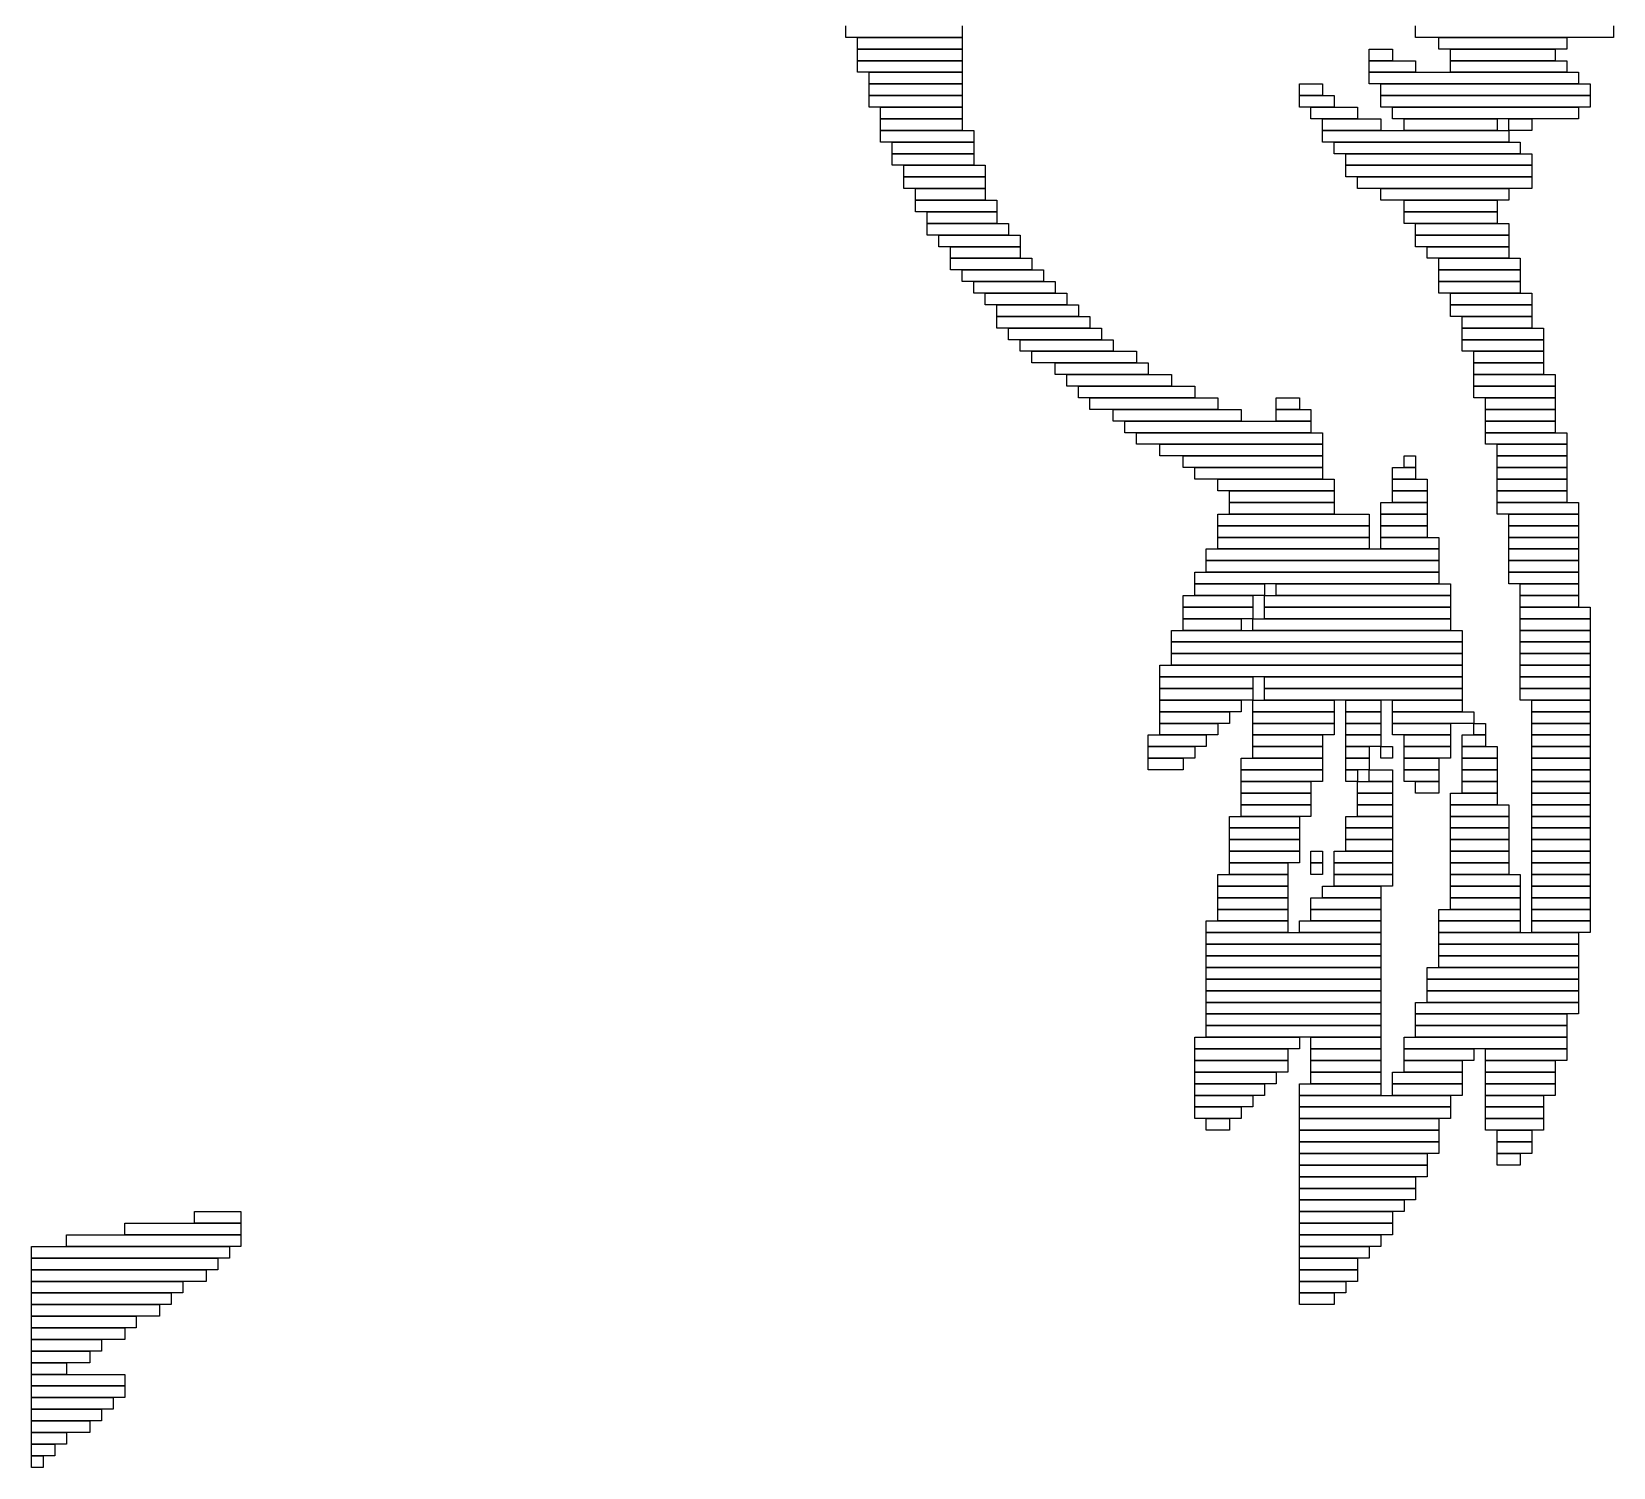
# Model space of a CAD drawing. Extents: x 419 to 585, y 375 to 635.
# Drawn here: x 419 to 555, y 375 to 498.5 of the extents above; entities that cross this region are included whole.
import ezdxf

# ---------------------------------------------------------------- set-up
doc = ezdxf.new("R2010")
doc.units = 0

msp = doc.modelspace()

# ---------------------------------------------------------------- linework, layer by layer
for p, q in [((489, 498), (489, 499)), ((499, 498), (489, 498)), ((490, 498), (499, 498)), ((490, 497), (490, 498)), ((499, 499), (499, 498)), ((499, 498), (499, 497)), ((538, 498), (538, 499)), ((555, 498), (538, 498)), ((540, 498), (551, 498)), ((540, 497), (540, 498)), ((551, 498), (551, 497)), ((555, 499), (555, 498)), ((499, 497), (490, 497)), ((490, 497), (499, 497)), ((490, 496), (490, 497)), ((499, 497), (499, 496)), ((534, 497), (536, 497)), ((534, 496), (534, 497)), ((536, 497), (536, 496)), ((551, 497), (540, 497)), ((541, 497), (550, 497)), ((541, 496), (541, 497)), ((550, 497), (550, 496)), ((499, 496), (490, 496)), ((490, 496), (499, 496)), ((490, 495), (490, 496)), ((499, 496), (499, 495)), ((536, 496), (534, 496)), ((534, 496), (538, 496)), ((534, 495), (534, 496)), ((538, 496), (538, 495)), ((550, 496), (541, 496)), ((541, 496), (551, 496)), ((541, 495), (541, 496)), ((551, 496), (551, 495)), ((499, 495), (490, 495)), ((491, 495), (499, 495)), ((491, 494), (491, 495)), ((499, 494), (491, 494)), ((491, 494), (499, 494)), ((491, 493), (491, 494)), ((499, 495), (499, 494)), ((499, 494), (499, 493)), ((528, 494), (530, 494)), ((528, 493), (528, 494)), ((530, 494), (530, 493)), ((538, 495), (534, 495)), ((534, 495), (552, 495)), ((534, 494), (534, 495)), ((552, 494), (534, 494)), ((535, 494), (553, 494)), ((535, 493), (535, 494)), ((551, 495), (541, 495)), ((552, 495), (552, 494)), ((553, 494), (553, 493)), ((499, 493), (491, 493)), ((491, 493), (499, 493)), ((491, 492), (491, 493)), ((499, 493), (499, 492)), ((530, 493), (528, 493)), ((528, 493), (531, 493)), ((528, 492), (528, 493)), ((531, 493), (531, 492)), ((553, 493), (535, 493)), ((535, 493), (553, 493)), ((535, 492), (535, 493)), ((553, 493), (553, 492)), ((499, 492), (491, 492)), ((492, 492), (499, 492)), ((492, 491), (492, 492)), ((499, 491), (492, 491)), ((492, 491), (499, 491)), ((492, 490), (492, 491)), ((499, 492), (499, 491)), ((499, 491), (499, 490)), ((531, 492), (528, 492)), ((529, 492), (533, 492)), ((529, 491), (529, 492)), ((533, 491), (529, 491)), ((530, 491), (535, 491)), ((530, 490), (530, 491)), ((533, 492), (533, 491)), ((553, 492), (535, 492)), ((535, 491), (535, 490)), ((536, 492), (552, 492)), ((536, 491), (536, 492)), ((552, 491), (536, 491)), ((537, 491), (545, 491)), ((537, 490), (537, 491)), ((545, 491), (545, 490)), ((546, 491), (548, 491)), ((546, 490), (546, 491)), ((548, 491), (548, 490)), ((552, 492), (552, 491)), ((499, 490), (492, 490)), ((492, 490), (500, 490)), ((492, 489), (492, 490)), ((500, 490), (500, 489)), ((535, 490), (530, 490)), ((530, 490), (546, 490)), ((530, 489), (530, 490)), ((545, 490), (537, 490)), ((548, 490), (546, 490)), ((546, 490), (546, 489)), ((500, 489), (492, 489)), ((493, 489), (500, 489)), ((493, 488), (493, 489)), ((500, 489), (500, 488)), ((546, 489), (530, 489)), ((531, 489), (547, 489)), ((531, 488), (531, 489)), ((547, 489), (547, 488)), ((500, 488), (493, 488)), ((493, 488), (500, 488)), ((493, 487), (493, 488)), ((500, 487), (493, 487)), ((494, 487), (501, 487)), ((494, 486), (494, 487)), ((500, 488), (500, 487)), ((501, 487), (501, 486)), ((547, 488), (531, 488)), ((532, 488), (548, 488)), ((532, 487), (532, 488)), ((548, 487), (532, 487)), ((532, 487), (548, 487)), ((532, 486), (532, 487)), ((548, 488), (548, 487)), ((548, 487), (548, 486)), ((501, 486), (494, 486)), ((494, 486), (501, 486)), ((494, 485), (494, 486)), ((501, 486), (501, 485)), ((548, 486), (532, 486)), ((533, 486), (548, 486)), ((533, 485), (533, 486)), ((548, 486), (548, 485)), ((501, 485), (494, 485)), ((495, 485), (501, 485)), ((495, 484), (495, 485)), ((501, 485), (501, 484)), ((548, 485), (533, 485)), ((535, 485), (546, 485)), ((535, 484), (535, 485)), ((546, 485), (546, 484)), ((501, 484), (495, 484)), ((495, 484), (502, 484)), ((495, 483), (495, 484)), ((502, 483), (495, 483)), ((496, 483), (502, 483)), ((496, 482), (496, 483)), ((502, 484), (502, 483)), ((502, 483), (502, 482)), ((546, 484), (535, 484)), ((537, 484), (545, 484)), ((537, 483), (537, 484)), ((545, 483), (537, 483)), ((537, 483), (545, 483)), ((537, 482), (537, 483)), ((545, 484), (545, 483)), ((545, 483), (545, 482)), ((502, 482), (496, 482)), ((496, 482), (503, 482)), ((496, 481), (496, 482)), ((503, 482), (503, 481)), ((545, 482), (537, 482)), ((538, 482), (546, 482)), ((538, 481), (538, 482)), ((546, 482), (546, 481)), ((503, 481), (496, 481)), ((497, 481), (504, 481)), ((497, 480), (497, 481)), ((504, 481), (504, 480)), ((546, 481), (538, 481)), ((538, 481), (546, 481)), ((538, 480), (538, 481)), ((546, 481), (546, 480)), ((504, 480), (497, 480)), ((498, 480), (504, 480)), ((498, 479), (498, 480)), ((504, 479), (498, 479)), ((498, 479), (505, 479)), ((498, 478), (498, 479)), ((504, 480), (504, 479)), ((505, 479), (505, 478)), ((546, 480), (538, 480)), ((539, 480), (546, 480)), ((539, 479), (539, 480)), ((546, 479), (539, 479)), ((540, 479), (547, 479)), ((540, 478), (540, 479)), ((546, 480), (546, 479)), ((547, 479), (547, 478)), ((505, 478), (498, 478)), ((499, 478), (506, 478)), ((499, 477), (499, 478)), ((506, 478), (506, 477)), ((547, 478), (540, 478)), ((540, 478), (547, 478)), ((540, 477), (540, 478)), ((547, 478), (547, 477)), ((506, 477), (499, 477)), ((500, 477), (507, 477)), ((500, 476), (500, 477)), ((507, 476), (500, 476)), ((501, 476), (508, 476)), ((501, 475), (501, 476)), ((507, 477), (507, 476)), ((508, 476), (508, 475)), ((547, 477), (540, 477)), ((540, 477), (547, 477)), ((540, 476), (540, 477)), ((547, 476), (540, 476)), ((541, 476), (548, 476)), ((541, 475), (541, 476)), ((547, 477), (547, 476)), ((548, 476), (548, 475)), ((508, 475), (501, 475)), ((502, 475), (509, 475)), ((502, 474), (502, 475)), ((509, 475), (509, 474)), ((548, 475), (541, 475)), ((541, 475), (548, 475)), ((541, 474), (541, 475)), ((548, 475), (548, 474)), ((509, 474), (502, 474)), ((502, 474), (510, 474)), ((502, 473), (502, 474)), ((510, 474), (510, 473)), ((548, 474), (541, 474)), ((542, 474), (548, 474)), ((542, 473), (542, 474)), ((548, 474), (548, 473)), ((510, 473), (502, 473)), ((503, 473), (511, 473)), ((503, 472), (503, 473)), ((511, 472), (503, 472)), ((504, 472), (512, 472)), ((504, 471), (504, 472)), ((511, 473), (511, 472)), ((512, 472), (512, 471)), ((548, 473), (542, 473)), ((542, 473), (549, 473)), ((542, 472), (542, 473)), ((549, 472), (542, 472)), ((542, 472), (549, 472)), ((542, 471), (542, 472)), ((549, 473), (549, 472)), ((549, 472), (549, 471)), ((512, 471), (504, 471)), ((505, 471), (514, 471)), ((505, 470), (505, 471)), ((514, 471), (514, 470)), ((549, 471), (542, 471)), ((543, 471), (549, 471)), ((543, 470), (543, 471)), ((549, 471), (549, 470)), ((514, 470), (505, 470)), ((507, 470), (515, 470)), ((507, 469), (507, 470)), ((515, 470), (515, 469)), ((549, 470), (543, 470)), ((543, 470), (549, 470)), ((543, 469), (543, 470)), ((549, 470), (549, 469)), ((515, 469), (507, 469)), ((508, 469), (517, 469)), ((508, 468), (508, 469)), ((517, 468), (508, 468)), ((509, 468), (519, 468)), ((509, 467), (509, 468)), ((517, 469), (517, 468)), ((519, 468), (519, 467)), ((549, 469), (543, 469)), ((543, 469), (550, 469)), ((543, 468), (543, 469)), ((550, 468), (543, 468)), ((543, 468), (550, 468)), ((543, 467), (543, 468)), ((550, 469), (550, 468)), ((550, 468), (550, 467)), ((519, 467), (509, 467)), ((510, 467), (521, 467)), ((510, 466), (510, 467)), ((521, 467), (521, 466)), ((526, 467), (528, 467)), ((526, 466), (526, 467)), ((528, 467), (528, 466)), ((550, 467), (543, 467)), ((544, 467), (550, 467)), ((544, 466), (544, 467)), ((550, 467), (550, 466)), ((521, 466), (510, 466)), ((512, 466), (523, 466)), ((512, 465), (512, 466)), ((523, 466), (523, 465)), ((528, 466), (526, 466)), ((526, 466), (529, 466)), ((526, 465), (526, 466)), ((529, 466), (529, 465)), ((550, 466), (544, 466)), ((544, 466), (550, 466)), ((544, 465), (544, 466)), ((550, 466), (550, 465)), ((523, 465), (512, 465)), ((513, 465), (529, 465)), ((513, 464), (513, 465)), ((529, 464), (513, 464)), ((514, 464), (530, 464)), ((514, 463), (514, 464)), ((529, 465), (526, 465)), ((529, 465), (529, 464)), ((530, 464), (530, 463)), ((550, 465), (544, 465)), ((544, 465), (550, 465)), ((544, 464), (544, 465)), ((550, 464), (544, 464)), ((544, 464), (551, 464)), ((544, 463), (544, 464)), ((550, 465), (550, 464)), ((551, 464), (551, 463)), ((530, 463), (514, 463)), ((516, 463), (530, 463)), ((516, 462), (516, 463)), ((530, 463), (530, 462)), ((551, 463), (544, 463)), ((545, 463), (551, 463)), ((545, 462), (545, 463)), ((551, 463), (551, 462)), ((530, 462), (516, 462)), ((518, 462), (530, 462)), ((518, 461), (518, 462)), ((530, 462), (530, 461)), ((537, 462), (538, 462)), ((537, 461), (537, 462)), ((538, 462), (538, 461)), ((551, 462), (545, 462)), ((545, 462), (551, 462)), ((545, 461), (545, 462)), ((551, 462), (551, 461)), ((530, 461), (518, 461)), ((519, 461), (530, 461)), ((519, 460), (519, 461)), ((530, 460), (519, 460)), ((521, 460), (531, 460)), ((521, 459), (521, 460)), ((530, 461), (530, 460)), ((531, 460), (531, 459)), ((536, 461), (538, 461)), ((536, 460), (536, 461)), ((538, 460), (536, 460)), ((536, 460), (539, 460)), ((536, 459), (536, 460)), ((538, 461), (537, 461)), ((538, 461), (538, 460)), ((539, 460), (539, 459)), ((551, 461), (545, 461)), ((545, 461), (551, 461)), ((545, 460), (545, 461)), ((551, 460), (545, 460)), ((545, 460), (551, 460)), ((545, 459), (545, 460)), ((551, 461), (551, 460)), ((551, 460), (551, 459)), ((531, 459), (521, 459)), ((522, 459), (531, 459)), ((522, 458), (522, 459)), ((531, 459), (531, 458)), ((539, 459), (536, 459)), ((536, 459), (539, 459)), ((536, 458), (536, 459)), ((539, 459), (539, 458)), ((551, 459), (545, 459)), ((545, 459), (551, 459)), ((545, 458), (545, 459)), ((551, 459), (551, 458)), ((521, 457), (534, 457)), ((521, 456), (521, 457)), ((531, 458), (522, 458)), ((522, 458), (531, 458)), ((522, 457), (522, 458)), ((531, 457), (522, 457)), ((531, 458), (531, 457)), ((534, 457), (534, 456)), ((535, 458), (539, 458)), ((535, 457), (535, 458)), ((539, 457), (535, 457)), ((535, 457), (539, 457)), ((535, 456), (535, 457)), ((539, 458), (536, 458)), ((539, 458), (539, 457)), ((539, 457), (539, 456)), ((551, 458), (545, 458)), ((545, 458), (552, 458)), ((545, 457), (545, 458)), ((552, 457), (545, 457)), ((546, 457), (552, 457)), ((546, 456), (546, 457)), ((552, 458), (552, 457)), ((552, 457), (552, 456)), ((534, 456), (521, 456)), ((521, 456), (534, 456)), ((521, 455), (521, 456)), ((534, 456), (534, 455)), ((539, 456), (535, 456)), ((535, 456), (539, 456)), ((535, 455), (535, 456)), ((539, 456), (539, 455)), ((552, 456), (546, 456)), ((546, 456), (552, 456)), ((546, 455), (546, 456)), ((552, 456), (552, 455)), ((534, 455), (521, 455)), ((521, 455), (534, 455)), ((521, 454), (521, 455)), ((534, 455), (534, 454)), ((539, 455), (535, 455)), ((535, 455), (540, 455)), ((535, 454), (535, 455)), ((540, 455), (540, 454)), ((552, 455), (546, 455)), ((546, 455), (552, 455)), ((546, 454), (546, 455)), ((552, 455), (552, 454)), ((520, 454), (540, 454)), ((520, 453), (520, 454)), ((540, 453), (520, 453)), ((520, 453), (540, 453)), ((520, 452), (520, 453)), ((534, 454), (521, 454)), ((540, 454), (535, 454)), ((540, 454), (540, 453)), ((540, 453), (540, 452)), ((552, 454), (546, 454)), ((546, 454), (552, 454)), ((546, 453), (546, 454)), ((552, 453), (546, 453)), ((546, 453), (552, 453)), ((546, 452), (546, 453)), ((552, 454), (552, 453)), ((552, 453), (552, 452)), ((519, 452), (540, 452)), ((519, 451), (519, 452)), ((540, 452), (520, 452)), ((540, 452), (540, 451)), ((552, 452), (546, 452)), ((546, 452), (552, 452)), ((546, 451), (546, 452)), ((552, 452), (552, 451)), ((540, 451), (519, 451)), ((519, 451), (525, 451)), ((519, 450), (519, 451)), ((525, 451), (525, 450)), ((526, 451), (541, 451)), ((526, 450), (526, 451)), ((541, 451), (541, 450)), ((552, 451), (546, 451)), ((547, 451), (552, 451)), ((547, 450), (547, 451)), ((552, 451), (552, 450)), ((518, 450), (524, 450)), ((518, 449), (518, 450)), ((524, 449), (518, 449)), ((518, 449), (524, 449)), ((518, 448), (518, 449)), ((525, 450), (519, 450)), ((524, 450), (524, 449)), ((524, 449), (524, 448)), ((525, 450), (541, 450)), ((525, 449), (525, 450)), ((541, 449), (525, 449)), ((525, 449), (541, 449)), ((525, 448), (525, 449)), ((541, 450), (526, 450)), ((541, 450), (541, 449)), ((541, 449), (541, 448)), ((552, 450), (547, 450)), ((547, 450), (552, 450)), ((547, 449), (547, 450)), ((552, 449), (547, 449)), ((547, 449), (553, 449)), ((547, 448), (547, 449)), ((552, 450), (552, 449)), ((553, 449), (553, 448)), ((524, 448), (518, 448)), ((518, 448), (523, 448)), ((518, 447), (518, 448)), ((523, 448), (523, 447)), ((524, 448), (541, 448)), ((524, 447), (524, 448)), ((541, 448), (525, 448)), ((541, 448), (541, 447)), ((553, 448), (547, 448)), ((547, 448), (553, 448)), ((547, 447), (547, 448)), ((553, 448), (553, 447)), ((517, 447), (542, 447)), ((517, 446), (517, 447)), ((523, 447), (518, 447)), ((541, 447), (524, 447)), ((542, 447), (542, 446)), ((553, 447), (547, 447)), ((547, 447), (553, 447)), ((547, 446), (547, 447)), ((553, 447), (553, 446)), ((542, 446), (517, 446)), ((517, 446), (542, 446)), ((517, 445), (517, 446)), ((542, 445), (517, 445)), ((517, 445), (542, 445)), ((517, 444), (517, 445)), ((542, 446), (542, 445)), ((542, 445), (542, 444)), ((553, 446), (547, 446)), ((547, 446), (553, 446)), ((547, 445), (547, 446)), ((553, 445), (547, 445)), ((547, 445), (553, 445)), ((547, 444), (547, 445)), ((553, 446), (553, 445)), ((553, 445), (553, 444)), ((516, 444), (542, 444)), ((516, 443), (516, 444)), ((542, 444), (517, 444)), ((542, 444), (542, 443)), ((553, 444), (547, 444)), ((547, 444), (553, 444)), ((547, 443), (547, 444)), ((553, 444), (553, 443)), ((542, 443), (516, 443)), ((516, 443), (524, 443)), ((516, 442), (516, 443)), ((524, 442), (516, 442)), ((516, 442), (524, 442)), ((516, 441), (516, 442)), ((524, 443), (524, 442)), ((524, 442), (524, 441)), ((525, 443), (542, 443)), ((525, 442), (525, 443)), ((542, 442), (525, 442)), ((525, 442), (542, 442)), ((525, 441), (525, 442)), ((542, 443), (542, 442)), ((542, 442), (542, 441)), ((553, 443), (547, 443)), ((547, 443), (553, 443)), ((547, 442), (547, 443)), ((553, 442), (547, 442)), ((547, 442), (553, 442)), ((547, 441), (547, 442)), ((553, 443), (553, 442)), ((553, 442), (553, 441)), ((524, 441), (516, 441)), ((516, 441), (523, 441)), ((516, 440), (516, 441)), ((523, 441), (523, 440)), ((524, 441), (531, 441)), ((524, 440), (524, 441)), ((542, 441), (525, 441)), ((531, 441), (531, 440)), ((532, 441), (535, 441)), ((532, 440), (532, 441)), ((535, 441), (535, 440)), ((536, 441), (542, 441)), ((536, 440), (536, 441)), ((542, 441), (542, 440)), ((553, 441), (547, 441)), ((548, 441), (553, 441)), ((548, 440), (548, 441)), ((553, 441), (553, 440)), ((523, 440), (516, 440)), ((516, 440), (522, 440)), ((516, 439), (516, 440)), ((522, 440), (522, 439)), ((531, 440), (524, 440)), ((524, 440), (531, 440)), ((524, 439), (524, 440)), ((531, 440), (531, 439)), ((535, 440), (532, 440)), ((532, 440), (535, 440)), ((532, 439), (532, 440)), ((535, 440), (535, 439)), ((542, 440), (536, 440)), ((536, 440), (543, 440)), ((536, 439), (536, 440)), ((543, 440), (543, 439)), ((553, 440), (548, 440)), ((548, 440), (553, 440)), ((548, 439), (548, 440)), ((553, 440), (553, 439)), ((515, 438), (520, 438)), ((515, 437), (515, 438)), ((522, 439), (516, 439)), ((516, 439), (521, 439)), ((516, 438), (516, 439)), ((521, 438), (516, 438)), ((520, 438), (520, 437)), ((521, 439), (521, 438)), ((531, 439), (524, 439)), ((524, 439), (531, 439)), ((524, 438), (524, 439)), ((531, 438), (524, 438)), ((524, 438), (530, 438)), ((524, 437), (524, 438)), ((530, 438), (530, 437)), ((531, 439), (531, 438)), ((535, 439), (532, 439)), ((532, 439), (535, 439)), ((532, 438), (532, 439)), ((535, 438), (532, 438)), ((532, 438), (535, 438)), ((532, 437), (532, 438)), ((535, 439), (535, 438)), ((535, 438), (535, 437)), ((543, 439), (536, 439)), ((536, 439), (541, 439)), ((536, 438), (536, 439)), ((541, 438), (536, 438)), ((537, 438), (541, 438)), ((537, 437), (537, 438)), ((541, 439), (541, 438)), ((541, 438), (541, 437)), ((542, 438), (544, 438)), ((542, 437), (542, 438)), ((543, 439), (544, 439)), ((543, 438), (543, 439)), ((544, 438), (543, 438)), ((544, 439), (544, 438)), ((544, 438), (544, 437)), ((553, 439), (548, 439)), ((548, 439), (553, 439)), ((548, 438), (548, 439)), ((553, 438), (548, 438)), ((548, 438), (553, 438)), ((548, 437), (548, 438)), ((553, 439), (553, 438)), ((553, 438), (553, 437)), ((520, 437), (515, 437)), ((515, 437), (519, 437)), ((515, 436), (515, 437)), ((519, 437), (519, 436)), ((530, 437), (524, 437)), ((524, 437), (530, 437)), ((524, 436), (524, 437)), ((530, 437), (530, 436)), ((535, 437), (532, 437)), ((532, 437), (534, 437)), ((532, 436), (532, 437)), ((534, 437), (534, 436)), ((535, 437), (536, 437)), ((535, 436), (535, 437)), ((536, 437), (536, 436)), ((541, 437), (537, 437)), ((537, 437), (541, 437)), ((537, 436), (537, 437)), ((541, 437), (541, 436)), ((544, 437), (542, 437)), ((542, 437), (545, 437)), ((542, 436), (542, 437)), ((545, 437), (545, 436)), ((553, 437), (548, 437)), ((548, 437), (553, 437)), ((548, 436), (548, 437)), ((553, 437), (553, 436)), ((519, 436), (515, 436)), ((515, 436), (518, 436)), ((515, 435), (515, 436)), ((518, 436), (518, 435)), ((523, 436), (530, 436)), ((523, 435), (523, 436)), ((530, 436), (524, 436)), ((530, 436), (530, 435)), ((534, 436), (532, 436)), ((532, 436), (534, 436)), ((532, 435), (532, 436)), ((534, 436), (534, 435)), ((536, 436), (535, 436)), ((541, 436), (537, 436)), ((537, 436), (540, 436)), ((537, 435), (537, 436)), ((540, 436), (540, 435)), ((545, 436), (542, 436)), ((542, 436), (545, 436)), ((542, 435), (542, 436)), ((545, 436), (545, 435)), ((553, 436), (548, 436)), ((548, 436), (553, 436)), ((548, 435), (548, 436)), ((553, 436), (553, 435)), ((518, 435), (515, 435)), ((530, 435), (523, 435)), ((523, 435), (530, 435)), ((523, 434), (523, 435)), ((530, 434), (523, 434)), ((523, 434), (529, 434)), ((523, 433), (523, 434)), ((529, 434), (529, 433)), ((530, 435), (530, 434)), ((534, 435), (532, 435)), ((532, 435), (533, 435)), ((532, 434), (532, 435)), ((533, 434), (532, 434)), ((533, 435), (533, 434)), ((533, 434), (536, 434)), ((533, 433), (533, 434)), ((534, 435), (536, 435)), ((534, 434), (534, 435)), ((536, 434), (534, 434)), ((536, 435), (536, 434)), ((536, 434), (536, 433)), ((540, 435), (537, 435)), ((537, 435), (540, 435)), ((537, 434), (537, 435)), ((540, 434), (537, 434)), ((538, 434), (540, 434)), ((538, 433), (538, 434)), ((540, 435), (540, 434)), ((540, 434), (540, 433)), ((545, 435), (542, 435)), ((542, 435), (545, 435)), ((542, 434), (542, 435)), ((545, 434), (542, 434)), ((542, 434), (545, 434)), ((542, 433), (542, 434)), ((545, 435), (545, 434)), ((545, 434), (545, 433)), ((553, 435), (548, 435)), ((548, 435), (553, 435)), ((548, 434), (548, 435)), ((553, 434), (548, 434)), ((548, 434), (553, 434)), ((548, 433), (548, 434)), ((553, 435), (553, 434)), ((553, 434), (553, 433)), ((529, 433), (523, 433)), ((523, 433), (529, 433)), ((523, 432), (523, 433)), ((529, 433), (529, 432)), ((536, 433), (533, 433)), ((533, 433), (536, 433)), ((533, 432), (533, 433)), ((536, 433), (536, 432)), ((540, 433), (538, 433)), ((541, 433), (545, 433)), ((541, 432), (541, 433)), ((545, 433), (542, 433)), ((545, 433), (545, 432)), ((553, 433), (548, 433)), ((548, 433), (553, 433)), ((548, 432), (548, 433)), ((553, 433), (553, 432)), ((529, 432), (523, 432)), ((523, 432), (529, 432)), ((523, 431), (523, 432)), ((529, 432), (529, 431)), ((536, 432), (533, 432)), ((533, 432), (536, 432)), ((533, 431), (533, 432)), ((536, 432), (536, 431)), ((545, 432), (541, 432)), ((541, 432), (546, 432)), ((541, 431), (541, 432)), ((546, 432), (546, 431)), ((553, 432), (548, 432)), ((548, 432), (553, 432)), ((548, 431), (548, 432)), ((553, 432), (553, 431)), ((522, 431), (528, 431)), ((522, 430), (522, 431)), ((528, 430), (522, 430)), ((522, 430), (528, 430)), ((522, 429), (522, 430)), ((529, 431), (523, 431)), ((528, 431), (528, 430)), ((528, 430), (528, 429)), ((532, 431), (536, 431)), ((532, 430), (532, 431)), ((536, 430), (532, 430)), ((532, 430), (536, 430)), ((532, 429), (532, 430)), ((536, 431), (533, 431)), ((536, 431), (536, 430)), ((536, 430), (536, 429)), ((546, 431), (541, 431)), ((541, 431), (546, 431)), ((541, 430), (541, 431)), ((546, 430), (541, 430)), ((541, 430), (546, 430)), ((541, 429), (541, 430)), ((546, 431), (546, 430)), ((546, 430), (546, 429)), ((553, 431), (548, 431)), ((548, 431), (553, 431)), ((548, 430), (548, 431)), ((553, 430), (548, 430)), ((548, 430), (553, 430)), ((548, 429), (548, 430)), ((553, 431), (553, 430)), ((553, 430), (553, 429)), ((528, 429), (522, 429)), ((522, 429), (528, 429)), ((522, 428), (522, 429)), ((528, 429), (528, 428)), ((536, 429), (532, 429)), ((532, 429), (536, 429)), ((532, 428), (532, 429)), ((536, 429), (536, 428)), ((546, 429), (541, 429)), ((541, 429), (546, 429)), ((541, 428), (541, 429)), ((546, 429), (546, 428)), ((553, 429), (548, 429)), ((548, 429), (553, 429)), ((548, 428), (548, 429)), ((553, 429), (553, 428)), ((528, 428), (522, 428)), ((522, 428), (528, 428)), ((522, 427), (522, 428)), ((528, 428), (528, 427)), ((529, 428), (530, 428)), ((529, 427), (529, 428)), ((530, 428), (530, 427)), ((531, 428), (536, 428)), ((531, 427), (531, 428)), ((536, 428), (532, 428)), ((536, 428), (536, 427)), ((546, 428), (541, 428)), ((541, 428), (546, 428)), ((541, 427), (541, 428)), ((546, 428), (546, 427)), ((553, 428), (548, 428)), ((548, 428), (553, 428)), ((548, 427), (548, 428)), ((553, 428), (553, 427)), ((521, 426), (527, 426)), ((521, 425), (521, 426)), ((528, 427), (522, 427)), ((522, 427), (527, 427)), ((522, 426), (522, 427)), ((527, 426), (522, 426)), ((527, 427), (527, 426)), ((527, 426), (527, 425)), ((530, 427), (529, 427)), ((529, 427), (530, 427)), ((529, 426), (529, 427)), ((530, 426), (529, 426)), ((530, 427), (530, 426)), ((536, 427), (531, 427)), ((531, 427), (536, 427)), ((531, 426), (531, 427)), ((536, 426), (531, 426)), ((531, 426), (536, 426)), ((531, 425), (531, 426)), ((536, 427), (536, 426)), ((536, 426), (536, 425)), ((546, 427), (541, 427)), ((541, 427), (546, 427)), ((541, 426), (541, 427)), ((546, 426), (541, 426)), ((541, 426), (547, 426)), ((541, 425), (541, 426)), ((546, 427), (546, 426)), ((547, 426), (547, 425)), ((553, 427), (548, 427)), ((548, 427), (553, 427)), ((548, 426), (548, 427)), ((553, 426), (548, 426)), ((548, 426), (553, 426)), ((548, 425), (548, 426)), ((553, 427), (553, 426)), ((553, 426), (553, 425)), ((527, 425), (521, 425)), ((521, 425), (527, 425)), ((521, 424), (521, 425)), ((527, 425), (527, 424)), ((530, 425), (535, 425)), ((530, 424), (530, 425)), ((536, 425), (531, 425)), ((535, 425), (535, 424)), ((547, 425), (541, 425)), ((541, 425), (547, 425)), ((541, 424), (541, 425)), ((547, 425), (547, 424)), ((553, 425), (548, 425)), ((548, 425), (553, 425)), ((548, 424), (548, 425)), ((553, 425), (553, 424)), ((527, 424), (521, 424)), ((521, 424), (527, 424)), ((521, 423), (521, 424)), ((527, 423), (521, 423)), ((521, 423), (527, 423)), ((521, 422), (521, 423)), ((527, 424), (527, 423)), ((527, 423), (527, 422)), ((529, 424), (535, 424)), ((529, 423), (529, 424)), ((535, 423), (529, 423)), ((529, 423), (535, 423)), ((529, 422), (529, 423)), ((535, 424), (530, 424)), ((535, 424), (535, 423)), ((535, 423), (535, 422)), ((540, 423), (547, 423)), ((540, 422), (540, 423)), ((547, 424), (541, 424)), ((541, 424), (547, 424)), ((541, 423), (541, 424)), ((547, 423), (541, 423)), ((547, 424), (547, 423)), ((547, 423), (547, 422)), ((553, 424), (548, 424)), ((548, 424), (553, 424)), ((548, 423), (548, 424)), ((553, 423), (548, 423)), ((548, 423), (553, 423)), ((548, 422), (548, 423)), ((553, 424), (553, 423)), ((553, 423), (553, 422)), ((520, 422), (527, 422)), ((520, 421), (520, 422)), ((527, 422), (521, 422)), ((527, 422), (527, 421)), ((528, 422), (535, 422)), ((528, 421), (528, 422)), ((535, 422), (529, 422)), ((535, 422), (535, 421)), ((547, 422), (540, 422)), ((540, 422), (547, 422)), ((540, 421), (540, 422)), ((547, 422), (547, 421)), ((553, 422), (548, 422)), ((548, 422), (553, 422)), ((548, 421), (548, 422)), ((553, 422), (553, 421)), ((527, 421), (520, 421)), ((520, 421), (535, 421)), ((520, 420), (520, 421)), ((535, 421), (528, 421)), ((535, 421), (535, 420)), ((547, 421), (540, 421)), ((540, 421), (552, 421)), ((540, 420), (540, 421)), ((553, 421), (548, 421)), ((552, 421), (552, 420)), ((535, 420), (520, 420)), ((520, 420), (535, 420)), ((520, 419), (520, 420)), ((535, 419), (520, 419)), ((520, 419), (535, 419)), ((520, 418), (520, 419)), ((535, 420), (535, 419)), ((535, 419), (535, 418)), ((552, 420), (540, 420)), ((540, 420), (552, 420)), ((540, 419), (540, 420)), ((552, 419), (540, 419)), ((540, 419), (552, 419)), ((540, 418), (540, 419)), ((552, 420), (552, 419)), ((552, 419), (552, 418)), ((535, 418), (520, 418)), ((520, 418), (535, 418)), ((520, 417), (520, 418)), ((535, 418), (535, 417)), ((539, 418), (552, 418)), ((539, 417), (539, 418)), ((552, 418), (540, 418)), ((552, 418), (552, 417)), ((535, 417), (520, 417)), ((520, 417), (535, 417)), ((520, 416), (520, 417)), ((535, 417), (535, 416)), ((552, 417), (539, 417)), ((539, 417), (552, 417)), ((539, 416), (539, 417)), ((552, 417), (552, 416)), ((535, 416), (520, 416)), ((520, 416), (535, 416)), ((520, 415), (520, 416)), ((535, 415), (520, 415)), ((520, 415), (535, 415)), ((520, 414), (520, 415)), ((535, 416), (535, 415)), ((535, 415), (535, 414)), ((538, 415), (552, 415)), ((538, 414), (538, 415)), ((552, 416), (539, 416)), ((539, 416), (552, 416)), ((539, 415), (539, 416)), ((552, 415), (539, 415)), ((552, 416), (552, 415)), ((552, 415), (552, 414)), ((535, 414), (520, 414)), ((520, 414), (535, 414)), ((520, 413), (520, 414)), ((535, 414), (535, 413)), ((552, 414), (538, 414)), ((538, 414), (551, 414)), ((538, 413), (538, 414)), ((551, 414), (551, 413)), ((535, 413), (520, 413)), ((520, 413), (535, 413)), ((520, 412), (520, 413)), ((535, 413), (535, 412)), ((551, 413), (538, 413)), ((538, 413), (551, 413)), ((538, 412), (538, 413)), ((551, 413), (551, 412)), ((519, 412), (528, 412)), ((519, 411), (519, 412)), ((528, 411), (519, 411)), ((519, 411), (527, 411)), ((519, 410), (519, 411)), ((535, 412), (520, 412)), ((527, 411), (527, 410)), ((528, 412), (528, 411)), ((529, 412), (535, 412)), ((529, 411), (529, 412)), ((535, 411), (529, 411)), ((529, 411), (535, 411)), ((529, 410), (529, 411)), ((535, 412), (535, 411)), ((535, 411), (535, 410)), ((537, 412), (551, 412)), ((537, 411), (537, 412)), ((551, 411), (537, 411)), ((537, 411), (543, 411)), ((537, 410), (537, 411)), ((551, 412), (538, 412)), ((543, 411), (543, 410)), ((544, 411), (551, 411)), ((544, 410), (544, 411)), ((551, 412), (551, 411)), ((551, 411), (551, 410)), ((527, 410), (519, 410)), ((519, 410), (527, 410)), ((519, 409), (519, 410)), ((527, 410), (527, 409)), ((535, 410), (529, 410)), ((529, 410), (535, 410)), ((529, 409), (529, 410)), ((535, 410), (535, 409)), ((543, 410), (537, 410)), ((537, 410), (542, 410)), ((537, 409), (537, 410)), ((542, 410), (542, 409)), ((551, 410), (544, 410)), ((544, 410), (550, 410)), ((544, 409), (544, 410)), ((550, 410), (550, 409)), ((527, 409), (519, 409)), ((519, 409), (526, 409)), ((519, 408), (519, 409)), ((526, 408), (519, 408)), ((519, 408), (525, 408)), ((519, 407), (519, 408)), ((525, 408), (525, 407)), ((526, 409), (526, 408)), ((528, 408), (535, 408)), ((528, 407), (528, 408)), ((535, 409), (529, 409)), ((529, 409), (535, 409)), ((529, 408), (529, 409)), ((535, 408), (529, 408)), ((535, 409), (535, 408)), ((535, 408), (535, 407)), ((536, 409), (542, 409)), ((536, 408), (536, 409)), ((542, 408), (536, 408)), ((536, 408), (542, 408)), ((536, 407), (536, 408)), ((542, 409), (537, 409)), ((542, 409), (542, 408)), ((542, 408), (542, 407)), ((550, 409), (544, 409)), ((544, 409), (550, 409)), ((544, 408), (544, 409)), ((550, 408), (544, 408)), ((544, 408), (550, 408)), ((544, 407), (544, 408)), ((550, 409), (550, 408)), ((550, 408), (550, 407)), ((525, 407), (519, 407)), ((519, 407), (524, 407)), ((519, 406), (519, 407)), ((524, 407), (524, 406)), ((535, 407), (528, 407)), ((528, 407), (541, 407)), ((528, 406), (528, 407)), ((542, 407), (536, 407)), ((541, 407), (541, 406)), ((550, 407), (544, 407)), ((544, 407), (549, 407)), ((544, 406), (544, 407)), ((549, 407), (549, 406)), ((524, 406), (519, 406)), ((519, 406), (523, 406)), ((519, 405), (519, 406)), ((523, 406), (523, 405)), ((541, 406), (528, 406)), ((528, 406), (541, 406)), ((528, 405), (528, 406)), ((541, 406), (541, 405)), ((549, 406), (544, 406)), ((544, 406), (549, 406)), ((544, 405), (544, 406)), ((549, 406), (549, 405)), ((523, 405), (519, 405)), ((520, 405), (522, 405)), ((520, 404), (520, 405)), ((522, 404), (520, 404)), ((522, 405), (522, 404)), ((541, 405), (528, 405)), ((528, 405), (540, 405)), ((528, 404), (528, 405)), ((540, 404), (528, 404)), ((528, 404), (540, 404)), ((528, 403), (528, 404)), ((540, 405), (540, 404)), ((540, 404), (540, 403)), ((549, 405), (544, 405)), ((544, 405), (549, 405)), ((544, 404), (544, 405)), ((549, 404), (544, 404)), ((545, 404), (548, 404)), ((545, 403), (545, 404)), ((548, 404), (548, 403)), ((549, 405), (549, 404)), ((540, 403), (528, 403)), ((528, 403), (540, 403)), ((528, 402), (528, 403)), ((540, 403), (540, 402)), ((548, 403), (545, 403)), ((545, 403), (548, 403)), ((545, 402), (545, 403)), ((548, 403), (548, 402)), ((540, 402), (528, 402)), ((528, 402), (539, 402)), ((528, 401), (528, 402)), ((539, 402), (539, 401)), ((548, 402), (545, 402)), ((545, 402), (547, 402)), ((545, 401), (545, 402)), ((547, 402), (547, 401)), ((539, 401), (528, 401)), ((528, 401), (539, 401)), ((528, 400), (528, 401)), ((539, 400), (528, 400)), ((528, 400), (538, 400)), ((528, 399), (528, 400)), ((538, 400), (538, 399)), ((539, 401), (539, 400)), ((547, 401), (545, 401)), ((538, 399), (528, 399)), ((528, 399), (538, 399)), ((528, 398), (528, 399)), ((538, 399), (538, 398)), ((538, 398), (528, 398)), ((528, 398), (537, 398)), ((528, 397), (528, 398)), ((537, 398), (537, 397)), ((427, 396), (437, 396)), ((427, 395), (427, 396)), ((433, 397), (437, 397)), ((433, 396), (433, 397)), ((437, 396), (433, 396)), ((437, 397), (437, 396)), ((437, 396), (437, 395)), ((537, 397), (528, 397)), ((528, 397), (536, 397)), ((528, 396), (528, 397)), ((536, 396), (528, 396)), ((528, 396), (536, 396)), ((528, 395), (528, 396)), ((536, 397), (536, 396)), ((536, 396), (536, 395)), ((422, 395), (437, 395)), ((422, 394), (422, 395)), ((437, 395), (427, 395)), ((437, 395), (437, 394)), ((536, 395), (528, 395)), ((528, 395), (535, 395)), ((528, 394), (528, 395)), ((535, 395), (535, 394)), ((419, 394), (436, 394)), ((419, 393), (419, 394)), ((437, 394), (422, 394)), ((436, 394), (436, 393)), ((535, 394), (528, 394)), ((528, 394), (534, 394)), ((528, 393), (528, 394)), ((534, 394), (534, 393)), ((436, 393), (419, 393)), ((419, 393), (435, 393)), ((419, 392), (419, 393)), ((435, 392), (419, 392)), ((419, 392), (434, 392)), ((419, 391), (419, 392)), ((434, 392), (434, 391)), ((435, 393), (435, 392)), ((534, 393), (528, 393)), ((528, 393), (533, 393)), ((528, 392), (528, 393)), ((533, 392), (528, 392)), ((528, 392), (533, 392)), ((528, 391), (528, 392)), ((533, 393), (533, 392)), ((533, 392), (533, 391)), ((434, 391), (419, 391)), ((419, 391), (432, 391)), ((419, 390), (419, 391)), ((432, 391), (432, 390)), ((533, 391), (528, 391)), ((528, 391), (532, 391)), ((528, 390), (528, 391)), ((532, 391), (532, 390)), ((432, 390), (419, 390)), ((419, 390), (431, 390)), ((419, 389), (419, 390)), ((431, 389), (419, 389)), ((419, 389), (430, 389)), ((419, 388), (419, 389)), ((430, 389), (430, 388)), ((431, 390), (431, 389)), ((532, 390), (528, 390)), ((528, 390), (531, 390)), ((528, 389), (528, 390)), ((531, 389), (528, 389)), ((531, 390), (531, 389)), ((430, 388), (419, 388)), ((419, 388), (428, 388)), ((419, 387), (419, 388)), ((428, 388), (428, 387)), ((428, 387), (419, 387)), ((419, 387), (427, 387)), ((419, 386), (419, 387)), ((427, 387), (427, 386)), ((427, 386), (419, 386)), ((419, 386), (425, 386)), ((419, 385), (419, 386)), ((425, 385), (419, 385)), ((419, 385), (424, 385)), ((419, 384), (419, 385)), ((424, 385), (424, 384)), ((425, 386), (425, 385)), ((424, 384), (419, 384)), ((419, 384), (422, 384)), ((419, 383), (419, 384)), ((422, 384), (422, 383)), ((422, 383), (419, 383)), ((419, 383), (427, 383)), ((419, 382), (419, 383)), ((427, 383), (427, 382)), ((427, 382), (419, 382)), ((419, 382), (427, 382)), ((419, 381), (419, 382)), ((427, 381), (419, 381)), ((419, 381), (426, 381)), ((419, 380), (419, 381)), ((426, 381), (426, 380)), ((427, 382), (427, 381)), ((426, 380), (419, 380)), ((419, 380), (425, 380)), ((419, 379), (419, 380)), ((425, 380), (425, 379)), ((425, 379), (419, 379)), ((419, 379), (424, 379)), ((419, 378), (419, 379)), ((424, 379), (424, 378)), ((424, 378), (419, 378)), ((419, 378), (422, 378)), ((419, 377), (419, 378)), ((422, 377), (419, 377)), ((419, 377), (421, 377)), ((419, 376), (419, 377)), ((421, 377), (421, 376)), ((422, 378), (422, 377)), ((421, 376), (419, 376)), ((419, 376), (420, 376)), ((419, 375), (419, 376)), ((420, 376), (420, 375)), ((420, 375), (419, 375))]:
    msp.add_line(p, q)

doc.saveas('drawing.dxf')
